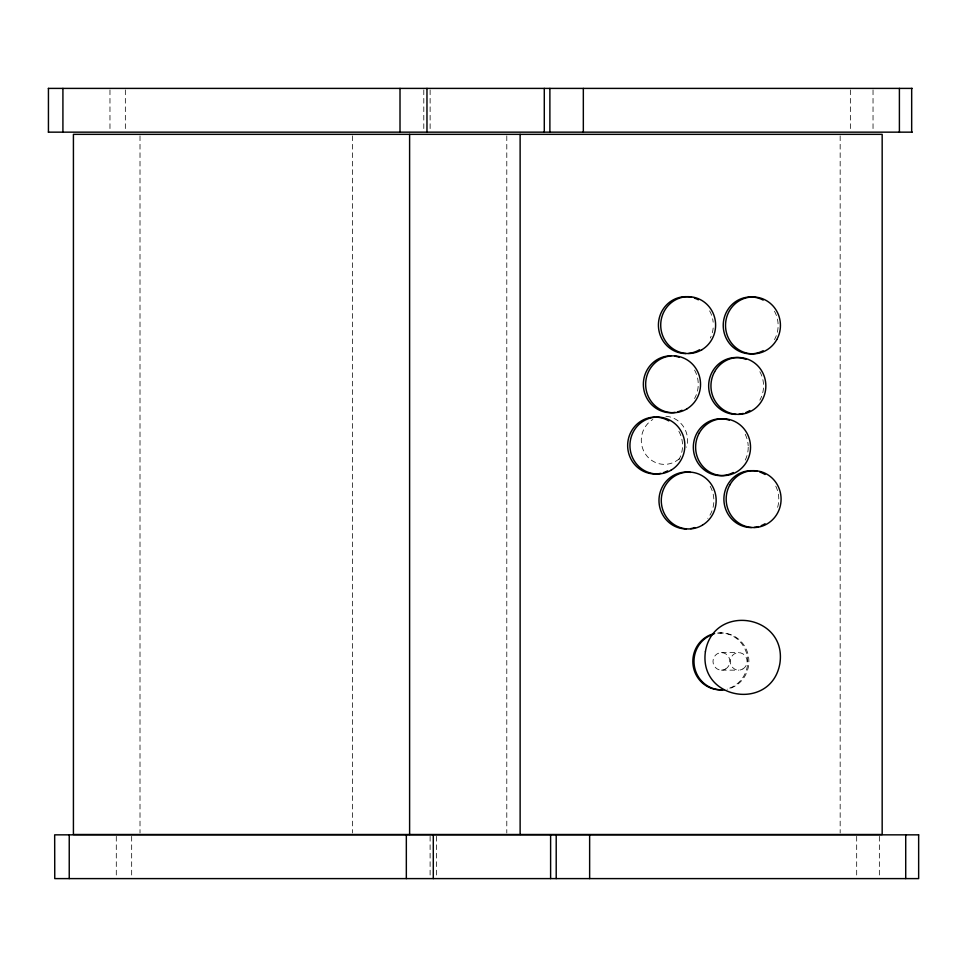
<?xml version="1.0" encoding="UTF-8"?>
<svg xmlns="http://www.w3.org/2000/svg" width="967" height="967" viewBox="0 0 967 967"><rect width="100%" height="100%" fill="white"/><g stroke="black" fill="none" stroke-linecap="round" stroke-linejoin="round"><path stroke-width="0.73" stroke-dasharray="4.83 3.63" d="M720.294 632.95L721.442 632.95M721.442 652.64L738.655 652.64M721.442 670.143L738.655 670.143M879.354 836.346L879.354 877.093M873.032 89.907L873.032 130.654M856.677 836.346L856.677 877.093M850.356 89.907L850.356 130.654M840.166 135.851L840.166 832.998M506.793 135.851L506.793 832.998M436.443 836.346L436.443 877.093M430.122 89.907L430.122 130.654M430.11 836.346L430.11 877.093M423.8 89.907L423.8 130.654M352.58 135.851L352.58 832.998M140.01 135.851L140.01 832.998M131.669 836.346L131.669 877.093M125.347 89.907L125.347 130.654M116.294 836.346L116.294 877.093M109.972 89.907L109.972 130.654M665.888 416.269A24.066 23.135 -90 0 1 686.582 447.201M679.269 458.757A24.066 23.135 -90 0 1 645.46 454.079A24.066 23.135 -90 0 1 652.858 419.448M717.49 633.095A28.442 27.451 -90 0 1 747.286 656.242A28.442 27.451 -90 0 1 727.402 688.867M710.189 486.292A28.442 27.451 -90 0 1 707.784 518.372M775.776 486.159A28.442 27.451 90 0 1 776.392 510.745M745.219 434.256A28.442 27.451 90 0 1 748.192 445.775M748.228 447.213A28.442 27.451 90 0 1 745.219 460.171M678.87 431.318A28.442 27.451 -90 0 1 678.87 459.76M694.572 370.083A28.442 27.451 -90 0 1 694.572 398.525M759.869 371.715A28.442 27.451 90 0 1 759.869 400.157M774.458 311.193A28.442 27.451 -90 0 1 776.779 334.231M776.296 335.658A28.442 27.451 -90 0 1 774.458 339.635M709.645 310.89A28.442 27.451 -90 0 1 713.175 322.204M713.175 328.018A28.442 27.451 -90 0 1 710.31 338.063M718.638 633.095A28.442 27.451 -90 0 1 748.555 656.992A28.442 27.451 -90 0 1 727.111 689.217M725.661 668.971A8.751 8.449 -90 0 0 725.661 653.813A8.751 8.449 -90 0 0 712.993 661.392A8.751 8.449 -90 0 0 725.661 668.971M742.874 668.971A8.751 8.449 -90 0 0 742.874 653.813A8.751 8.449 -90 0 0 730.206 661.392A8.751 8.449 -90 0 0 742.874 668.971"/><path stroke-width="1.45" d="M48.35 88.396L912.328 88.396M48.35 132.153L912.328 132.153M520.367 834.497L882.17 834.497L882.17 134.34L73.419 134.34L73.419 834.497L520.125 834.497L520.125 134.34M911.676 88.396L911.676 132.153M905.716 834.847L905.716 878.604M899.395 88.396L899.395 132.153M589.64 834.847L589.64 878.604M583.331 88.396L583.331 132.153M556.206 834.847L556.206 878.604M550.61 834.847L550.61 878.604M549.885 88.396L549.885 132.153M544.288 88.396L544.288 132.153M433.289 834.847L433.289 878.604M426.967 88.396L426.967 132.153M409.609 134.34L409.609 834.497M406.333 834.847L406.333 878.604M400.012 88.396L400.012 132.153M69.237 834.847L69.237 878.604M62.915 88.396L62.915 132.153M48.435 88.396L48.435 132.153M723.098 689.689A28.442 27.451 -90 0 1 693.17 665.792A28.442 27.451 -90 0 1 714.613 633.554M694.935 527.559A28.442 27.451 -90 0 1 690.656 528.623M686.425 528.961A28.442 27.451 -90 0 1 659.059 498.319A28.442 27.451 -90 0 1 690.656 472.416M751.335 527.559A28.442 27.451 90 0 1 724.041 496.156A28.442 27.451 90 0 1 757.016 471.28M759.844 472.065A28.442 27.451 90 0 1 765.066 474.483M765.066 523.739A28.442 27.451 90 0 1 761.222 525.649M758.442 526.592A28.442 27.451 90 0 1 754.139 527.402M733.288 472.537A28.442 27.451 90 0 1 693.412 449.45A28.442 27.451 90 0 1 729.299 420.174M656.484 417.128A28.442 27.451 -90 0 1 668.826 420.899M667.605 470.856A28.442 27.451 -90 0 1 663.616 472.573M660.775 473.359A28.442 27.451 -90 0 1 627.801 448.495A28.442 27.451 -90 0 1 655.094 417.091M675.039 356.207A28.442 27.451 -90 0 1 679.317 357.258M682.025 410.262A28.442 27.451 -90 0 1 677.903 411.785M675.039 412.401A28.442 27.451 -90 0 1 643.442 386.51A28.442 27.451 -90 0 1 670.808 355.856M736.092 414.384A28.442 27.451 90 0 1 709.113 380.732A28.442 27.451 90 0 1 745.992 359.41M749.824 410.576A28.442 27.451 90 0 1 745.992 412.474M743.2 413.417A28.442 27.451 90 0 1 738.909 414.239M763.193 350.731A28.442 27.451 -90 0 1 723.231 325.42A28.442 27.451 -90 0 1 763.193 300.096M694.379 298.066A28.442 27.451 -90 0 1 698.367 299.794M699.588 349.74A28.442 27.451 -90 0 1 688.673 353.402M685.869 353.559A28.442 27.451 -90 0 1 658.563 322.156A28.442 27.451 -90 0 1 691.55 297.28M724.247 689.689A28.442 27.451 -90 0 1 694.584 667.29A28.442 27.451 -90 0 1 712.933 634.352M705.402 651.661C698.537 700.422 771.932 711.664 779.946 663.072C786.824 614.299 713.428 603.07 705.402 651.661M918.65 834.847L54.672 834.847L54.756 878.604L918.65 878.604L918.65 834.847M671.122 470.167A28.442 27.451 -90 0 0 671.122 420.899A28.442 27.451 -90 0 0 629.94 445.533A28.442 27.451 -90 0 0 671.122 470.167M686.824 408.932A28.442 27.451 -90 0 0 686.824 359.676A28.442 27.451 -90 0 0 645.654 384.31A28.442 27.451 -90 0 0 686.824 408.932M702.441 525.154A28.442 27.451 -90 0 0 702.441 475.885A28.442 27.451 -90 0 0 661.271 500.519A28.442 27.451 -90 0 0 702.441 525.154M701.885 349.74A28.442 27.451 -90 0 0 701.885 300.471A28.442 27.451 -90 0 0 660.715 325.105A28.442 27.451 -90 0 0 701.885 349.74M729.855 484.89A28.442 27.451 90 0 0 753.631 527.559A28.442 27.451 90 0 0 777.408 484.89A28.442 27.451 90 0 0 729.855 484.89M699.298 432.986A28.442 27.451 90 0 0 723.074 475.655A28.442 27.451 90 0 0 746.85 432.986A28.442 27.451 90 0 0 699.298 432.986M714.625 371.715A28.442 27.451 90 0 0 738.389 414.384A28.442 27.451 90 0 0 762.165 371.715A28.442 27.451 90 0 0 714.625 371.715M776.755 339.635A28.442 27.451 -90 0 0 752.979 296.966A28.442 27.451 -90 0 0 729.203 339.635A28.442 27.451 -90 0 0 776.755 339.635"/></g></svg>
